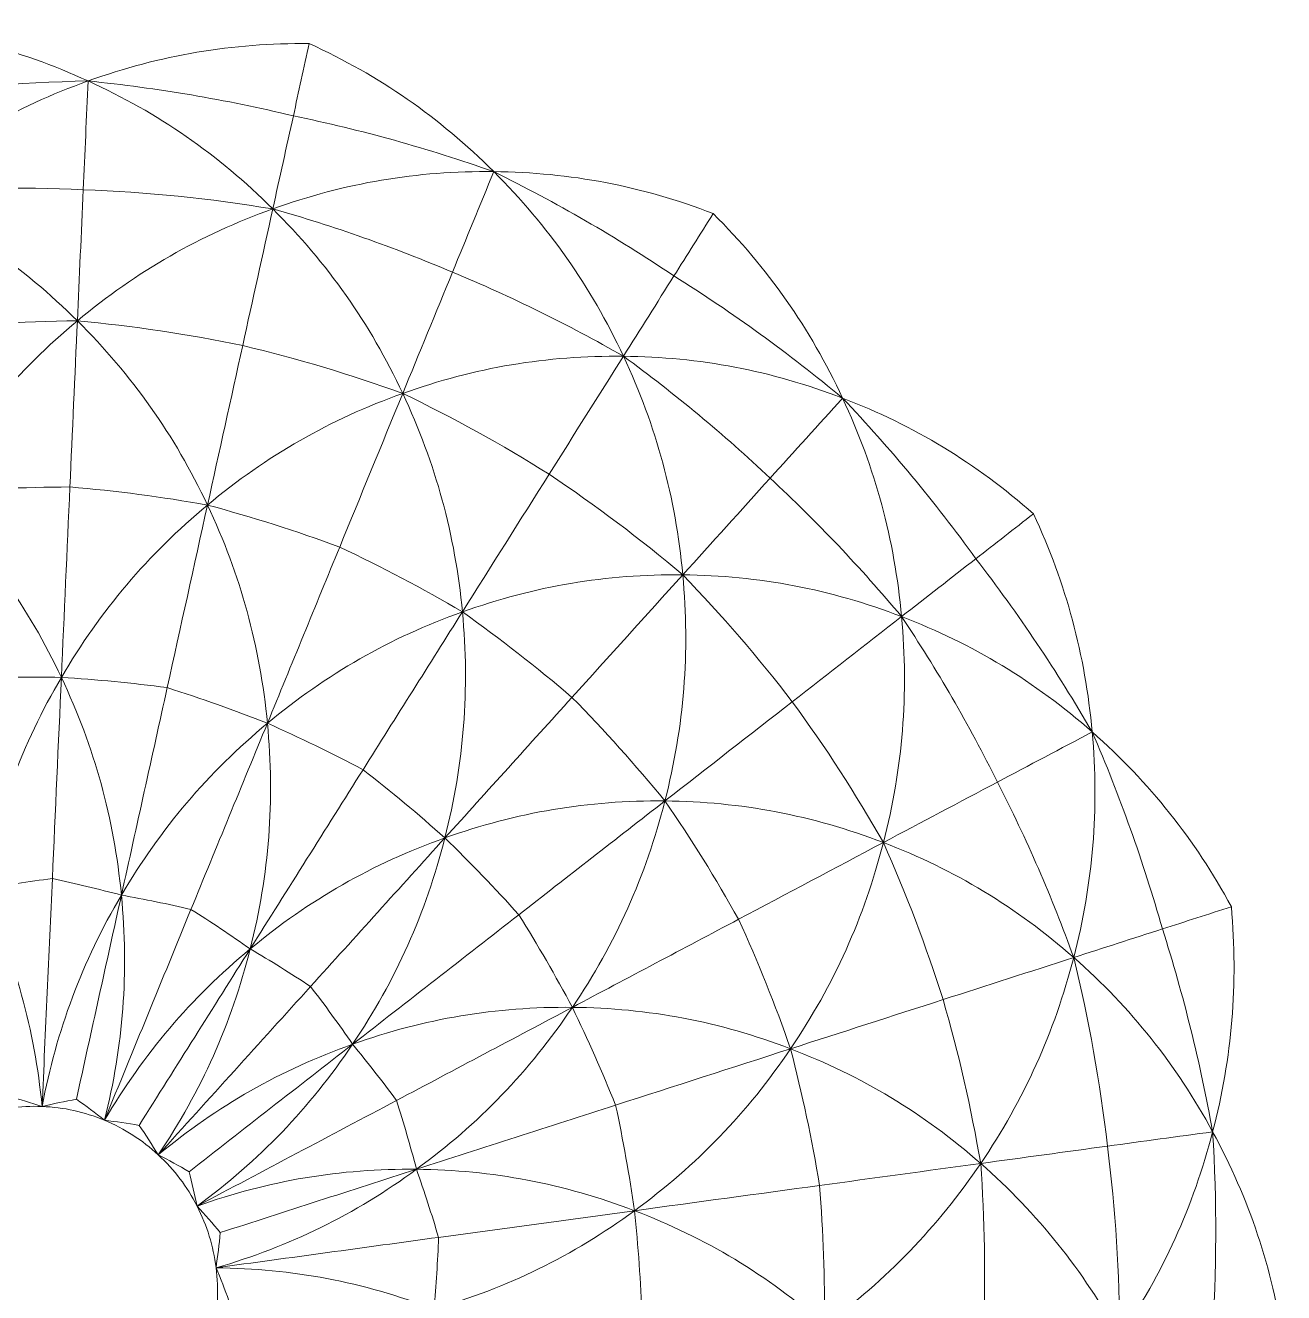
# Model space of a CAD drawing. Header units: millimetres. Extents: x -126 to 125, y -121 to 133.
# Drawn here: x -1.2 to 125.4, y 4.5 to 132 of the extents above; entities that cross this region are included whole.
import ezdxf

# ---------------------------------------------------------------- set-up
doc = ezdxf.new("R2010")
doc.units = ezdxf.units.MM
doc.header["$MEASUREMENT"] = 0
doc.layers.add('Make2D__visible__lines', color=7, linetype='Continuous')

msp = doc.modelspace()

# ---------------------------------------------------------------- linework, layer by layer
at = {"layer": 'Make2D__visible__lines', "color": 5, "lineweight": 9}
for points in [[(-16.74, 132.01), (-9.01, 131.45), (-1.95, 129.63), (5.09, 126.41)], [(5.09, 126.41), (12.39, 129.03), (19.58, 130.25), (27.34, 130.17)], [(27.34, 130.17), (26.8, 127.75), (26.27, 125.33), (25.74, 122.9)], [(27.34, 130.17), (34.4, 126.94), (40.4, 122.77), (45.9, 117.29)], [(-15.79, 124.63), (-8.86, 125.7), (-1.92, 126.28), (5.09, 126.41)], [(-14.57, 115.13), (-8.6, 120.13), (-2.24, 123.78), (5.09, 126.41)], [(5.09, 126.41), (4.93, 122.77), (4.76, 119.12), (4.6, 115.47)], [(23.67, 113.54), (18.16, 119.02), (12.16, 123.19), (5.09, 126.41)], [(25.74, 122.9), (18.92, 124.54), (12.07, 125.7), (5.09, 126.41)], [(23.67, 113.54), (24.36, 116.66), (25.05, 119.78), (25.74, 122.9)], [(25.74, 122.9), (32.6, 121.49), (39.29, 119.62), (45.9, 117.29)], [(23.67, 113.54), (30.96, 116.16), (38.15, 117.38), (45.9, 117.29)], [(45.9, 117.29), (44.52, 113.92), (43.13, 110.55), (41.75, 107.17)], [(45.9, 117.29), (53.63, 117.21), (60.77, 115.85), (67.98, 113.07)], [(58.95, 98.72), (55.64, 105.78), (51.43, 111.79), (45.9, 117.29)], [(64.03, 106.8), (58.21, 110.71), (52.19, 114.19), (45.9, 117.29)], [(4.6, 115.47), (-1.81, 115.77), (-8.18, 115.65), (-14.57, 115.13)], [(4.01, 102.28), (-1.5, 107.75), (-7.51, 111.91), (-14.57, 115.13)], [(4.01, 102.28), (4.21, 106.68), (4.4, 111.07), (4.6, 115.47)], [(4.6, 115.47), (11.01, 115.24), (17.34, 114.59), (23.67, 113.54)], [(4.01, 102.28), (9.99, 107.27), (16.34, 110.92), (23.67, 113.54)], [(23.67, 113.54), (22.66, 108.96), (21.65, 104.37), (20.64, 99.79)], [(36.74, 94.98), (33.43, 102.03), (29.2, 108.05), (23.67, 113.54)], [(41.75, 107.17), (35.85, 109.69), (29.84, 111.8), (23.67, 113.54)], [(67.98, 113.07), (66.67, 110.98), (65.35, 108.89), (64.03, 106.8)], [(67.98, 113.07), (73.5, 107.57), (77.7, 101.56), (81, 94.51)], [(36.74, 94.98), (38.41, 99.04), (40.08, 103.11), (41.75, 107.17)], [(41.75, 107.17), (47.67, 104.72), (53.38, 101.91), (58.95, 98.72)], [(58.95, 98.72), (60.64, 101.41), (62.34, 104.11), (64.03, 106.8)], [(64.03, 106.8), (69.98, 103.08), (75.6, 98.99), (81, 94.51)], [(-12.78, 101.17), (-7.2, 101.86), (-1.62, 102.23), (4.01, 102.28)], [(-10.69, 84.9), (-6.75, 91.64), (-1.99, 97.28), (4.01, 102.28)], [(4.01, 102.28), (3.76, 96.71), (3.51, 91.14), (3.26, 85.57)], [(17.1, 83.75), (13.77, 90.79), (9.54, 96.8), (4.01, 102.28)], [(20.64, 99.79), (15.13, 100.94), (9.61, 101.76), (4.01, 102.28)], [(17.1, 83.75), (18.28, 89.09), (19.46, 94.44), (20.64, 99.79)], [(20.64, 99.79), (26.11, 98.49), (31.46, 96.89), (36.74, 94.98)], [(36.74, 94.98), (44.03, 97.59), (51.21, 98.8), (58.95, 98.72)], [(58.95, 98.72), (56.45, 94.76), (53.96, 90.81), (51.47, 86.85)], [(64.92, 76.73), (64.19, 84.51), (62.27, 91.64), (58.95, 98.72)], [(73.7, 86.45), (69.04, 90.86), (64.14, 94.94), (58.95, 98.72)], [(58.95, 98.72), (66.66, 98.64), (73.79, 97.28), (81, 94.51)], [(17.1, 83.75), (23.07, 88.72), (29.42, 92.36), (36.74, 94.98)], [(36.74, 94.98), (34.63, 89.83), (32.51, 84.67), (30.4, 79.52)], [(42.75, 73), (42.01, 80.78), (40.07, 87.9), (36.74, 94.98)], [(51.47, 86.85), (46.71, 89.84), (41.81, 92.54), (36.74, 94.98)], [(81, 94.51), (78.57, 91.82), (76.14, 89.13), (73.7, 86.45)], [(81, 94.51), (88.2, 91.74), (94.41, 87.97), (100.2, 82.87)], [(86.93, 72.53), (86.22, 80.31), (84.3, 87.43), (81, 94.51)], [(94.41, 78.35), (90.29, 84.05), (85.83, 89.41), (81, 94.51)], [(42.75, 73), (45.65, 77.61), (48.56, 82.23), (51.47, 86.85)], [(51.47, 86.85), (56.15, 83.72), (60.62, 80.36), (64.92, 76.73)], [(3.26, 85.57), (-1.41, 85.56), (-6.05, 85.34), (-10.69, 84.9)], [(2.4, 66.41), (2.68, 72.79), (2.97, 79.18), (3.26, 85.57)], [(3.26, 85.57), (7.91, 85.18), (12.51, 84.57), (17.1, 83.75)], [(64.92, 76.73), (67.85, 79.97), (70.78, 83.21), (73.7, 86.45)], [(73.7, 86.45), (78.42, 82.08), (82.81, 77.46), (86.93, 72.53)], [(2.4, 66.41), (-0.93, 73.44), (-5.16, 79.43), (-10.69, 84.9)], [(2.4, 66.41), (6.34, 73.14), (11.1, 78.76), (17.1, 83.75)], [(17.1, 83.75), (15.75, 77.62), (14.4, 71.5), (13.05, 65.38)], [(23.13, 61.8), (22.38, 69.57), (20.43, 76.68), (17.1, 83.75)], [(30.4, 79.52), (26.03, 81.14), (21.6, 82.54), (17.1, 83.75)], [(100.2, 82.87), (98.27, 81.36), (96.34, 79.86), (94.41, 78.35)], [(100.2, 82.87), (103.5, 75.8), (105.4, 68.69), (106.11, 60.92)], [(23.13, 61.8), (25.55, 67.7), (27.97, 73.61), (30.4, 79.52)], [(30.4, 79.52), (34.62, 77.54), (38.73, 75.36), (42.75, 73)], [(94.41, 78.35), (91.91, 76.41), (89.42, 74.47), (86.93, 72.53)], [(106.11, 60.92), (102.58, 67), (98.7, 72.79), (94.41, 78.35)], [(42.75, 73), (50.02, 75.6), (57.19, 76.81), (64.92, 76.73)], [(64.92, 76.73), (61.2, 72.62), (57.48, 68.51), (53.77, 64.4)], [(63.12, 53.98), (65.06, 61.57), (65.64, 68.94), (64.92, 76.73)], [(75.94, 63.97), (72.5, 68.44), (68.84, 72.68), (64.92, 76.73)], [(64.92, 76.73), (72.62, 76.65), (79.74, 75.29), (86.93, 72.53)], [(23.13, 61.8), (29.09, 66.75), (35.44, 70.39), (42.75, 73)], [(42.75, 73), (39.41, 67.71), (36.08, 62.42), (32.75, 57.13)], [(40.98, 50.26), (42.91, 57.84), (43.48, 65.21), (42.75, 73)], [(53.77, 64.4), (50.22, 67.44), (46.56, 70.3), (42.75, 73)], [(86.93, 72.53), (83.27, 69.68), (79.61, 66.82), (75.94, 63.97)], [(85.1, 49.8), (87.05, 57.38), (87.65, 64.74), (86.93, 72.53)], [(96.58, 55.88), (93.71, 61.65), (90.51, 67.17), (86.93, 72.53)], [(86.93, 72.53), (94.13, 69.77), (100.32, 66.01), (106.11, 60.92)], [(-8.3, 66.26), (-4.73, 66.44), (-1.17, 66.48), (2.4, 66.41)], [(-5.58, 45.09), (-4.14, 52.76), (-1.55, 59.67), (2.4, 66.41)], [(2.4, 66.41), (2.1, 59.66), (1.79, 52.92), (1.49, 46.18)], [(13.05, 65.38), (9.51, 65.85), (5.96, 66.19), (2.4, 66.41)], [(8.44, 44.51), (7.69, 52.27), (5.73, 59.36), (2.4, 66.41)], [(8.44, 44.51), (9.98, 51.47), (11.51, 58.42), (13.05, 65.38)], [(13.05, 65.38), (16.45, 64.3), (19.81, 63.11), (23.13, 61.8)], [(40.98, 50.26), (45.25, 54.97), (49.51, 59.69), (53.77, 64.4)], [(53.77, 64.4), (57.05, 61.07), (60.16, 57.6), (63.12, 53.98)], [(63.12, 53.98), (67.4, 57.31), (71.67, 60.64), (75.94, 63.97)], [(75.94, 63.97), (79.27, 59.41), (82.31, 54.7), (85.1, 49.8)], [(8.44, 44.51), (12.39, 51.22), (17.14, 56.82), (23.13, 61.8)], [(23.13, 61.8), (20.56, 55.56), (18, 49.32), (15.44, 43.08)], [(21.4, 39.1), (23.31, 46.67), (23.87, 54.02), (23.13, 61.8)], [(32.75, 57.13), (29.6, 58.8), (26.39, 60.35), (23.13, 61.8)], [(106.11, 60.92), (102.93, 59.24), (99.76, 57.56), (96.58, 55.88)], [(104.25, 38.23), (106.2, 45.79), (106.81, 53.14), (106.11, 60.92)], [(106.11, 60.92), (111.9, 55.82), (116.43, 50.13), (120.11, 43.34)], [(113.18, 41.11), (111.25, 47.88), (108.9, 54.46), (106.11, 60.92)], [(21.4, 39.1), (25.18, 45.11), (28.97, 51.12), (32.75, 57.13)], [(32.75, 57.13), (35.58, 54.94), (38.32, 52.65), (40.98, 50.26)], [(85.1, 49.8), (88.93, 51.83), (92.76, 53.85), (96.58, 55.88)], [(96.58, 55.88), (99.52, 50.15), (102.06, 44.29), (104.25, 38.23)], [(40.98, 50.26), (48.25, 52.85), (55.41, 54.06), (63.12, 53.98)], [(63.12, 53.98), (58.22, 50.17), (53.32, 46.35), (48.42, 42.53)], [(53.81, 33.22), (58.18, 39.69), (61.19, 46.42), (63.12, 53.98)], [(70.53, 42.08), (68.24, 46.17), (65.78, 50.13), (63.12, 53.98)], [(63.12, 53.98), (70.81, 53.9), (77.92, 52.55), (85.1, 49.8)], [(21.4, 39.1), (27.35, 44.04), (33.69, 47.66), (40.98, 50.26)], [(40.98, 50.26), (36.48, 45.28), (31.98, 40.3), (27.47, 35.32)], [(31.7, 29.51), (36.06, 35.98), (39.06, 42.7), (40.98, 50.26)], [(48.42, 42.53), (46.03, 45.2), (43.55, 47.77), (40.98, 50.26)], [(85.1, 49.8), (80.25, 47.23), (75.39, 44.65), (70.53, 42.08)], [(75.76, 29.05), (80.14, 35.52), (83.16, 42.24), (85.1, 49.8)], [(85.1, 49.8), (87.4, 44.63), (89.4, 39.38), (91.11, 34)], [(85.1, 49.8), (92.28, 47.05), (98.47, 43.31), (104.25, 38.23)], [(1.49, 46.18), (-0.88, 45.87), (-3.23, 45.51), (-5.58, 45.09)], [(0.46, 23.25), (0.8, 30.89), (1.15, 38.53), (1.49, 46.18)], [(1.49, 46.18), (3.82, 45.68), (6.14, 45.12), (8.44, 44.51)], [(0.46, 23.25), (-0.3, 30.99), (-2.25, 38.06), (-5.58, 45.09)], [(0.46, 23.25), (1.91, 30.91), (4.49, 37.79), (8.44, 44.51)], [(8.44, 44.51), (6.93, 37.67), (5.42, 30.82), (3.91, 23.98)], [(6.74, 21.86), (8.64, 29.42), (9.19, 36.75), (8.44, 44.51)], [(15.44, 43.08), (13.12, 43.61), (10.79, 44.09), (8.44, 44.51)], [(6.74, 21.86), (9.64, 28.93), (12.54, 36), (15.44, 43.08)], [(15.44, 43.08), (17.46, 41.8), (19.44, 40.47), (21.4, 39.1)], [(31.7, 29.51), (37.28, 33.85), (42.85, 38.19), (48.42, 42.53)], [(48.42, 42.53), (50.33, 39.49), (52.12, 36.39), (53.81, 33.22)], [(53.81, 33.22), (59.38, 36.18), (64.96, 39.13), (70.53, 42.08)], [(70.53, 42.08), (72.48, 37.81), (74.22, 33.48), (75.76, 29.05)], [(120.11, 43.34), (117.8, 42.6), (115.49, 41.85), (113.18, 41.11)], [(120.11, 43.34), (120.8, 35.58), (120.19, 28.24), (118.23, 20.7)], [(104.25, 38.23), (107.22, 39.19), (110.2, 40.15), (113.18, 41.11)], [(113.18, 41.11), (115.31, 34.4), (116.98, 27.63), (118.23, 20.7)], [(6.74, 21.86), (10.68, 28.55), (15.42, 34.14), (21.4, 39.1)], [(21.4, 39.1), (17.67, 33.18), (13.95, 27.27), (10.22, 21.35)], [(12.15, 18.38), (16.5, 24.84), (19.49, 31.55), (21.4, 39.1)], [(27.47, 35.32), (25.48, 36.63), (23.45, 37.89), (21.4, 39.1)], [(91.11, 34), (95.49, 35.41), (99.87, 36.82), (104.25, 38.23)], [(94.89, 17.52), (99.27, 23.97), (102.3, 30.68), (104.25, 38.23)], [(104.25, 38.23), (105.78, 31.96), (106.91, 25.66), (107.65, 19.26)], [(104.25, 38.23), (110.04, 33.14), (114.55, 27.47), (118.23, 20.7)], [(12.15, 18.38), (17.26, 24.02), (22.36, 29.67), (27.47, 35.32)], [(27.47, 35.32), (28.93, 33.42), (30.34, 31.48), (31.7, 29.51)], [(31.7, 29.51), (38.96, 32.1), (46.11, 33.3), (53.81, 33.22)], [(53.81, 33.22), (47.91, 30.1), (42.02, 26.98), (36.12, 23.85)], [(38.13, 16.93), (44.39, 21.51), (49.47, 26.79), (53.81, 33.22)], [(58.16, 23.38), (56.82, 26.71), (55.37, 29.99), (53.81, 33.22)], [(53.81, 33.22), (61.49, 33.14), (68.59, 31.8), (75.76, 29.05)], [(75.76, 29.05), (80.88, 30.7), (85.99, 32.35), (91.11, 34)], [(91.11, 34), (92.68, 28.56), (93.93, 23.09), (94.89, 17.52)], [(12.15, 18.38), (18.1, 23.31), (24.42, 26.92), (31.7, 29.51)], [(31.7, 29.51), (26.22, 25.24), (20.73, 20.96), (15.24, 16.69)], [(16.05, 13.22), (22.31, 17.8), (27.37, 23.08), (31.7, 29.51)], [(36.12, 23.85), (34.69, 25.78), (33.22, 27.66), (31.7, 29.51)], [(75.76, 29.05), (69.9, 27.16), (64.03, 25.27), (58.16, 23.38)], [(60.06, 12.76), (66.33, 17.34), (71.41, 22.62), (75.76, 29.05)], [(78.68, 15.3), (77.92, 19.94), (76.94, 24.51), (75.76, 29.05)], [(75.76, 29.05), (82.93, 26.31), (89.12, 22.58), (94.89, 17.52)], [(-2.91, 24.26), (-1.78, 23.96), (-0.65, 23.62), (0.46, 23.25)], [(0.46, 23.25), (-1.75, 23.34), (-3.81, 23.06), (-5.92, 22.38)], [(0.46, 23.25), (1.61, 23.53), (2.76, 23.77), (3.91, 23.98)], [(6.74, 21.86), (4.7, 22.71), (2.67, 23.16), (0.46, 23.25)], [(3.91, 23.98), (4.88, 23.3), (5.81, 22.59), (6.74, 21.86)], [(16.05, 13.22), (22.74, 16.77), (29.43, 20.31), (36.12, 23.85)], [(36.12, 23.85), (36.85, 21.56), (37.51, 19.25), (38.13, 16.93)], [(38.13, 16.93), (44.8, 19.08), (51.48, 21.23), (58.16, 23.38)], [(58.16, 23.38), (58.92, 19.86), (59.55, 16.33), (60.06, 12.76)], [(12.15, 18.38), (10.53, 19.88), (8.78, 21.01), (6.74, 21.86)], [(6.74, 21.86), (7.9, 21.72), (9.06, 21.55), (10.22, 21.35)], [(10.22, 21.35), (10.89, 20.38), (11.53, 19.39), (12.15, 18.38)], [(107.65, 19.26), (111.18, 19.74), (114.7, 20.22), (118.23, 20.7)], [(108.86, 0.04), (113.24, 6.47), (116.27, 13.17), (118.23, 20.7)], [(118.23, 20.7), (118.66, 13.67), (118.64, 6.68), (118.16, -0.35)], [(118.23, 20.7), (121.92, 13.91), (124.22, 7), (125.37, -0.64)], [(94.89, 17.52), (99.14, 18.1), (103.4, 18.68), (107.65, 19.26)], [(107.65, 19.26), (108.46, 12.86), (108.86, 6.48), (108.86, 0.04)], [(16.05, 13.22), (15.04, 15.2), (13.78, 16.87), (12.15, 18.38)], [(12.15, 18.38), (13.2, 17.84), (14.23, 17.28), (15.24, 16.69)], [(15.24, 16.69), (15.54, 15.54), (15.81, 14.39), (16.05, 13.22)], [(16.05, 13.22), (23.29, 15.8), (30.43, 17.01), (38.13, 16.93)], [(17.96, 7.02), (25.38, 9.16), (31.9, 12.37), (38.13, 16.93)], [(38.13, 16.93), (31.54, 14.81), (24.96, 12.68), (18.38, 10.56)], [(40.35, 10.08), (39.66, 12.38), (38.92, 14.66), (38.13, 16.93)], [(38.13, 16.93), (45.8, 16.85), (52.89, 15.5), (60.06, 12.76)], [(94.89, 17.52), (89.49, 16.78), (84.08, 16.04), (78.68, 15.3)], [(79.18, 1.25), (85.45, 5.82), (90.53, 11.1), (94.89, 17.52)], [(95.17, 0.6), (95.39, 6.25), (95.29, 11.87), (94.89, 17.52)], [(94.89, 17.52), (100.67, 12.45), (105.19, 6.79), (108.86, 0.04)], [(60.06, 12.76), (66.27, 13.61), (72.47, 14.46), (78.68, 15.3)], [(78.68, 15.3), (79.06, 10.62), (79.22, 5.95), (79.18, 1.25)], [(17.96, 7.02), (17.68, 9.23), (17.06, 11.24), (16.05, 13.22)], [(16.05, 13.22), (16.85, 12.36), (17.63, 11.47), (18.38, 10.56)], [(39.89, 2.87), (47.3, 5.01), (53.83, 8.22), (60.06, 12.76)], [(60.06, 12.76), (53.49, 11.87), (46.92, 10.97), (40.35, 10.08)], [(60.81, 2.01), (60.69, 5.6), (60.44, 9.19), (60.06, 12.76)], [(60.06, 12.76), (67.23, 10.03), (73.41, 6.3), (79.18, 1.25)], [(18.38, 10.56), (18.27, 9.38), (18.13, 8.2), (17.96, 7.02)], [(17.96, 7.02), (25.43, 8.04), (32.89, 9.06), (40.35, 10.08)], [(40.35, 10.08), (40.26, 7.67), (40.1, 5.27), (39.89, 2.87)], [(17.66, 0.53), (18.15, 2.7), (18.24, 4.81), (17.96, 7.02)], [(17.96, 7.02), (18.42, 5.93), (18.85, 4.83), (19.25, 3.71)], [(17.96, 7.02), (25.63, 6.94), (32.72, 5.6), (39.89, 2.87)]]:
    msp.add_open_spline(points, degree=3, dxfattribs=at)

doc.saveas('drawing.dxf')
